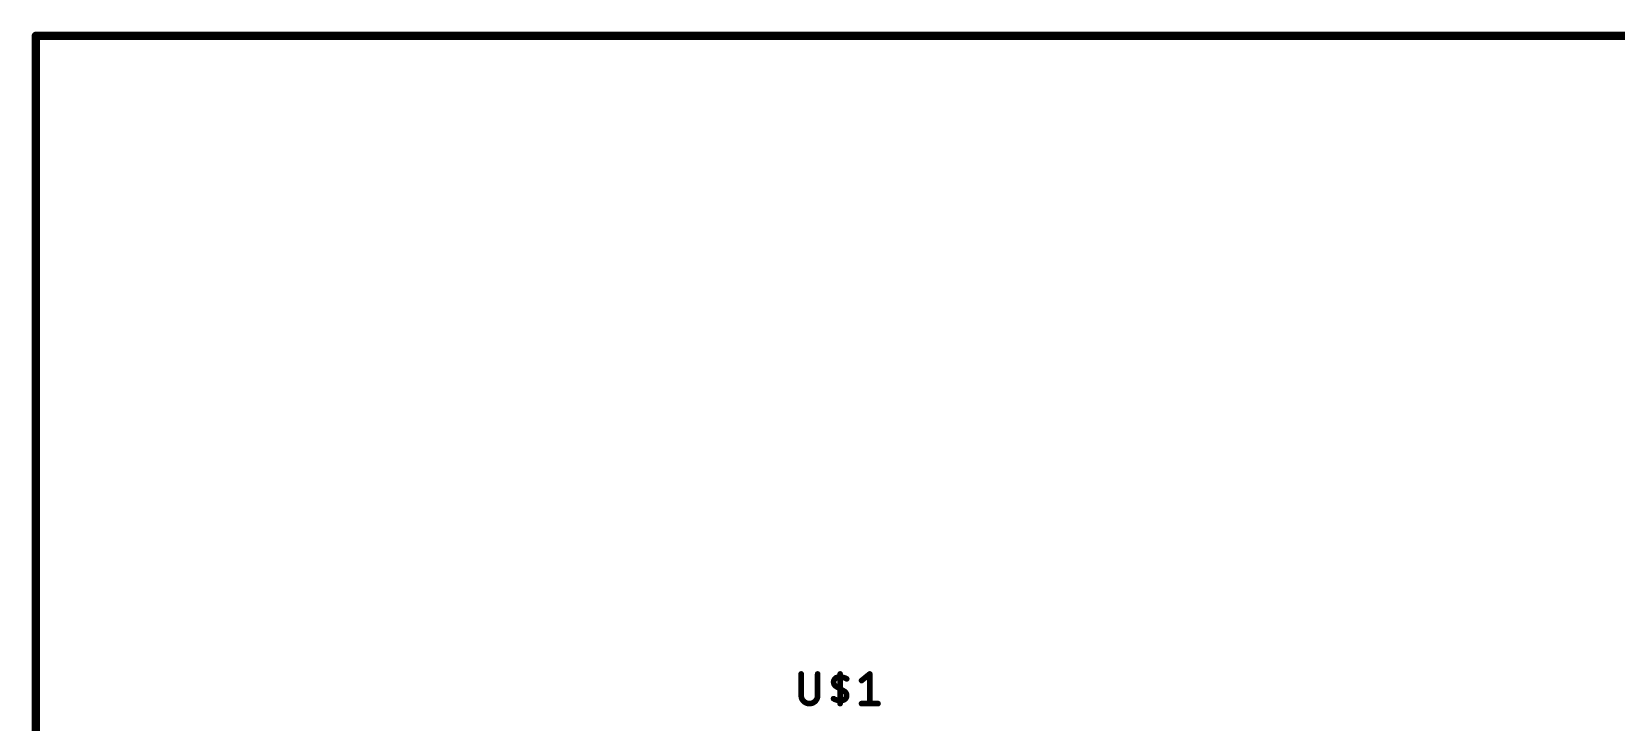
# Model space of a CAD drawing. Extents: x -1 to 180, y 0 to 264.
# Drawn here: x -0.2 to 56.9, y 239.5 to 264.3 of the extents above; entities that cross this region are included whole.
import ezdxf

# ---------------------------------------------------------------- set-up
doc = ezdxf.new("R2010")
doc.units = 0
doc.layers.add('94', color=12, linetype='CONTINUOUS')
doc.layers.add('95', color=251, linetype='CONTINUOUS')

msp = doc.modelspace()

# ---------------------------------------------------------------- linework, layer by layer
at = {"layer": '94', "const_width": 0.3}
for points in [[(0, 264.16), (0, 0)], [(180.34, 264.16), (0, 264.16)]]:
    msp.add_lwpolyline(points, dxfattribs=at)
at = {"layer": '94', "const_width": 0.15}
for points in [[(0.075, 264.16, 1), (-0.075, 264.16)], [(0, 264.235, 1), (0, 264.085)]]:
    msp.add_lwpolyline(points, format="xyb", dxfattribs=at)
at = {"layer": '95', "const_width": 0.2032}
for points in [[(27.5336, 241.1984), (27.5336, 240.4279)], [(28.1263, 240.4279), (28.1263, 241.1984)], [(28.9348, 240.1316), (28.9348, 241.1984)], [(29.7053, 240.9613), (30.0016, 241.1984)], [(30.0016, 241.1984), (30.0016, 240.1316)], [(28.9348, 240.665), (28.7867, 240.7539)], [(28.9348, 240.665), (29.083, 240.5761)], [(29.7053, 240.1316), (30.298, 240.1316)]]:
    msp.add_lwpolyline(points, dxfattribs=at)
at = {"layer": '95'}
for points, const_width in [([(27.5844, 241.1984, 1), (27.4828, 241.1984)], 0.1016), ([(28.1771, 241.1984, 1), (28.0755, 241.1984)], 0.1016), ([(28.8459, 241.0799, 0.6917), (28.7867, 240.7539)], 0.2032), ([(29.1719, 241.0206, 0.1823), (28.8459, 241.0799)], 0.2032), ([(28.8368, 241.1298, 1), (28.8551, 241.0299)], 0.1016), ([(28.8551, 241.0299, 1), (28.8368, 241.1298)], 0.1016), ([(28.9856, 241.1984, 1), (28.884, 241.1984)], 0.1016), ([(30.0524, 241.1984, 1), (29.9508, 241.1984)], 0.1016), ([(30.0334, 241.1587, 1), (29.9699, 241.2381)], 0.1016), ([(28.8128, 240.7975, 1), (28.7605, 240.7103)], 0.1016), ([(28.7605, 240.7103, 1), (28.8128, 240.7975)], 0.1016), ([(28.961, 240.7086, 1), (28.9087, 240.6214)], 0.1016), ([(28.9087, 240.6214, 1), (28.961, 240.7086)], 0.1016), ([(29.0237, 240.2501, 0.6917), (29.083, 240.5761)], 0.2032), ([(29.1091, 240.6197, 1), (29.0569, 240.5325)], 0.1016), ([(29.0569, 240.5325, 1), (29.1091, 240.6197)], 0.1016), ([(29.1458, 240.977, 1), (29.198, 241.0642)], 0.1016), ([(29.6736, 241.001, 1), (29.737, 240.9217)], 0.1016), ([(27.5336, 240.4279, 1), (28.1263, 240.4279)], 0.2032), ([(27.5844, 240.4279, 1), (27.4828, 240.4279)], 0.1016), ([(27.4828, 240.4279, 1), (27.5844, 240.4279)], 0.1016), ([(28.1771, 240.4279, 1), (28.0755, 240.4279)], 0.1016), ([(28.0755, 240.4279, 1), (28.1771, 240.4279)], 0.1016), ([(28.7239, 240.353, 1), (28.6716, 240.2658)], 0.1016), ([(28.6978, 240.3094, 0.1823), (29.0237, 240.2501)], 0.2032), ([(28.884, 240.1316, 1), (28.9856, 240.1316)], 0.1016), ([(29.0146, 240.3001, 1), (29.0329, 240.2002)], 0.1016), ([(29.0329, 240.2002, 1), (29.0146, 240.3001)], 0.1016), ([(29.7053, 240.1824, 1), (29.7053, 240.0808)], 0.1016), ([(29.9508, 240.1316, 1), (30.0524, 240.1316)], 0.1016), ([(30.298, 240.0808, 1), (30.298, 240.1824)], 0.1016)]:
    msp.add_lwpolyline(points, format="xyb", dxfattribs=dict(at, const_width=const_width))

doc.saveas('drawing.dxf')
